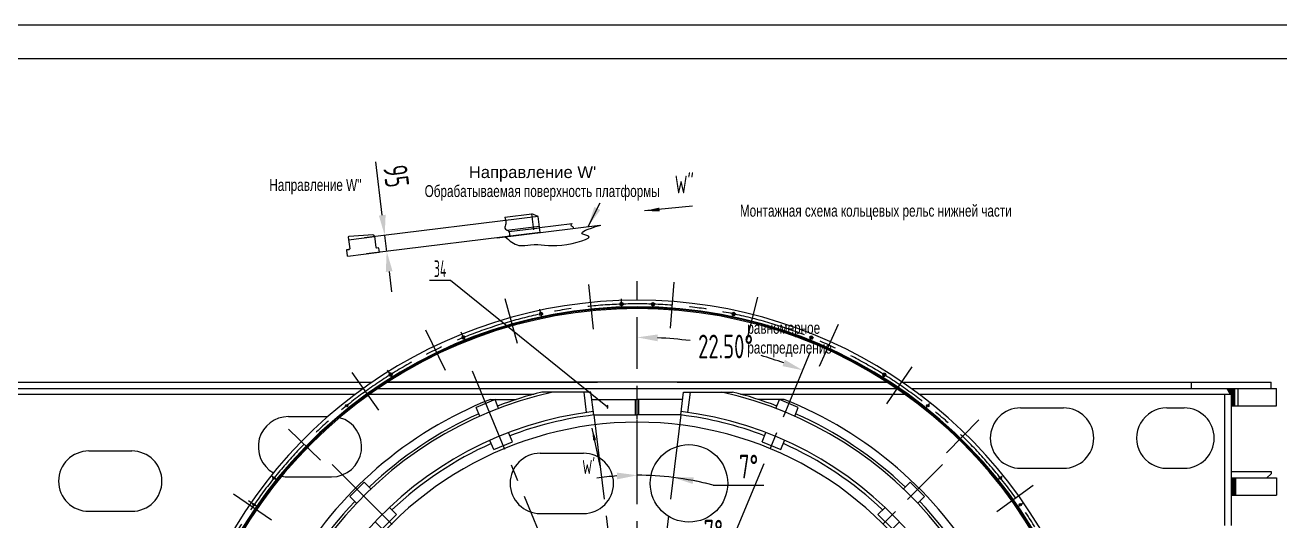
# Model space of a CAD drawing. Header units: millimetres. Extents: x 0 to 16800, y -457 to 11880.
# Drawn here: x 3777 to 11181, y 8954 to 11880 of the extents above; entities that cross this region are included whole.
import ezdxf
from ezdxf.enums import TextEntityAlignment as Align

# ---------------------------------------------------------------- set-up
doc = ezdxf.new("R2010")
doc.units = ezdxf.units.MM
doc.header["$LTSCALE"] = 400
doc.linetypes.add('F', pattern=[0.75, 0.5, -0.25])
doc.linetypes.add('G', pattern=[2, 1.25, -0.25, 0.25, -0.25])
for name, color, linetype in [('01', 7, 'Continuous'), ('02', 1, 'Continuous'), ('04', 2, 'F'), ('05', 142, 'G'), ('08', 1, 'Continuous'), ('11', 3, 'Continuous')]:
    doc.layers.add(name, color=color, linetype=linetype)
doc.styles.get("Standard").update_dxf_attribs({"font": 'isocp', "width": 0.707, "bigfont": 'intecad.shx'})
doc.dimstyles.new('INTE', dxfattribs={"dimscale": 40, "dimtxt": 3.5, "dimasz": 3, "dimexe": 3, "dimexo": 0, "dimgap": 1, "dimtad": 1, "dimdec": 1, "dimdsep": 46, "dimtxsty": 'Standard', "dimcen": 0, "dimclrd": 1, "dimclre": 1, "dimclrt": 3, "dimaunit": 1, "dimadec": 0, "dimazin": 0, "dimtfac": 1, "dimtmove": 0, "dimatfit": 0, "dimfxl": 1, "dimarcsym": 0})
doc.dimstyles.new('INTE$2', dxfattribs={"dimscale": 40, "dimtxt": 3.5, "dimasz": 3, "dimexe": 3, "dimexo": 0, "dimgap": 1, "dimtad": 1, "dimtih": 1, "dimtoh": 1, "dimdec": 1, "dimdsep": 46, "dimtxsty": 'Standard', "dimcen": 0, "dimclrd": 1, "dimclre": 1, "dimclrt": 3, "dimaunit": 1, "dimadec": 0, "dimazin": 0, "dimtfac": 1, "dimtmove": 0, "dimatfit": 0, "dimfxl": 1, "dimarcsym": 0})

# ---------------------------------------------------------------- blocks, each defined once
blk = doc.blocks.new('RET')
at = {"layer": '01', "color": 7, "linetype": 'Continuous'}
for p, q in [((11299, 6954.1), (11299, 6834.1)), ((11299, 6954.1), (11358.1, 6954.1)), ((11512.9, 6954.1), (11568.7, 6954.1)), ((11568.7, 6834.1), (11568.7, 6954.1)), ((11299, 6834.1), (11358.1, 6834.1)), ((11512.9, 6834.1), (11568.7, 6834.1))]:
    blk.add_line(p, q, dxfattribs=at)
blk = doc.blocks.new('*D72')
at = {"layer": '08', "color": 1, "lineweight": -2}
for p, q in [((7389.1, 9879.9), (7389.1, 10157.3)), ((8363.4, 9839.2), (8411, 9954))]:
    blk.add_line(p, q, dxfattribs=at)
for start, end in [(82.98655, 87.30384), (70.196, 73.35674)]:
    blk.add_arc((7389.1, 7487), 2550.3, start, end, dxfattribs=at)
at = {"layer": '08', "color": 1}
for points in [[(7508.6, 10014.5), (7509.5, 10054.5), (7389.1, 10037.3)], [(8260.4, 9905.1), (8246, 9867.8), (8365.1, 9843.2)]]:
    blk.add_solid(points, dxfattribs=at)
at = {"layer": 'Defpoints', "color": 0}
for p in [(7722, 10015.5), (7389.1, 9879.9), (8363.4, 9839.2), (7389.1, 7487), (7389.1, 5094.1)]:
    blk.add_point(p, dxfattribs=at)
at = {"layer": '08', "color": 3, "insert": (7910, 9983.5), "char_height": 140, "attachment_point": 5}
blk.add_mtext('22.50°', dxfattribs=at)
blk = doc.blocks.new('*U53')
at = {"layer": '01'}
for p, q in [((0, 10), (-9, 4.8)), ((-9, 4.8), (-9, 0)), ((-9, -4.8), (-9, 0)), ((9, 4.8), (0, 10)), ((9, 0), (9, 4.8)), ((0, -10), (-9, -4.8)), ((9, -4.8), (0, -10)), ((9, 0), (9, -4.8))]:
    blk.add_line(p, q, dxfattribs=at)
blk.add_circle((0, 0), 4.8, dxfattribs=at)
at = {"layer": '02'}
blk.add_arc((0, 0), 6, 266.55771, 182.61135, dxfattribs=at)
at = {"layer": '05'}
for p, q in [((9.6, 0), (-9.8, 0)), ((0, 10.6), (0, -10.5))]:
    blk.add_line(p, q, dxfattribs=at)
blk = doc.blocks.new('*D67')
at = {"layer": '08', "color": 1, "lineweight": -2}
for p, q in [((5884.6, 10758.3), (5846, 11073)), ((6804.6, 10750.4), (5780.1, 10624.6)), ((6816.2, 10656.1), (5791.7, 10530.3)), ((5910.8, 10544.9), (5899.2, 10639.2)), ((5925.4, 10425.8), (5940.1, 10306.7))]:
    blk.add_line(p, q, dxfattribs=at)
at = {"layer": '08', "color": 1}
for points in [[(5904.5, 10760.8), (5864.8, 10755.9), (5899.2, 10639.2)], [(5945.3, 10428.3), (5905.6, 10423.4), (5910.8, 10544.9)]]:
    blk.add_solid(points, dxfattribs=at)
at = {"layer": 'Defpoints', "color": 0}
for p in [(6804.6, 10750.4), (5899.2, 10639.2), (6816.2, 10656.1)]:
    blk.add_point(p, dxfattribs=at)
at = {"layer": '08', "color": 3, "insert": (5967.2, 10988.6), "char_height": 140, "attachment_point": 5, "rotation": 276.99984}
blk.add_mtext('95', dxfattribs=at)
blk = doc.blocks.new('*D68')
at = {"layer": '08', "color": 1, "lineweight": -2}
blk.add_line((7628.1, 8781), (7927.1, 8781), dxfattribs=at)
for start, end in [(102.22622, 107.45262), (89.99992, 96.99982), (79.53621, 89.99992), (79.54712, 84.77352)]:
    blk.add_arc((7389.1, 7486.9), 1316, start, end, dxfattribs=at)
at = {"layer": '08', "color": 1}
for points in [[(7508.1, 8777.5), (7509.9, 8817.4), (7389.1, 8802.9)], [(7107.1, 8792.8), (7113.8, 8753.4), (7228.7, 8793.1)]]:
    blk.add_solid(points, dxfattribs=at)
at = {"layer": 'Defpoints', "color": 0}
for p in [(7389.1, 10033), (7132.2, 9579.5), (7282, 8798.6), (7389.1, 7486.9), (7389.1, 5052.3)]:
    blk.add_point(p, dxfattribs=at)
at = {"layer": '08', "color": 3, "insert": (7837.6, 8891), "char_height": 140, "attachment_point": 5}
blk.add_mtext('7°', dxfattribs=at)
blk = doc.blocks.new('*D69')
at = {"layer": '08', "color": 1, "lineweight": -2}
blk.add_line((7836.4, 9165.1), (8135.4, 9165.1), dxfattribs=at)
for start, end in [(93.9595, 97.91908), (83.00002, 89.99992), (75.07612, 83.00002), (75.08086, 79.04044)]:
    blk.add_arc((7389.1, 7486.9), 1736.8, start, end, dxfattribs=at)
at = {"layer": '08', "color": 1}
for points in [[(7268.5, 9239.6), (7269.9, 9199.6), (7389.1, 9223.7)], [(7716.2, 9172.3), (7722.4, 9211.8), (7600.8, 9210.8)]]:
    blk.add_solid(points, dxfattribs=at)
at = {"layer": 'Defpoints', "color": 0}
for p in [(7389.1, 10033), (7646, 9579.5), (7459.8, 9222.3), (7389.1, 7486.9), (7389.1, 5052.3)]:
    blk.add_point(p, dxfattribs=at)
at = {"layer": '08', "color": 3, "insert": (8045.9, 9275.1), "char_height": 140, "attachment_point": 5}
blk.add_mtext('7°', dxfattribs=at)
blk = doc.blocks.new('*U94')
at = {"layer": '01'}
blk.add_lwpolyline([(415, 292), (25, 292)], dxfattribs=at)
at = {"layer": '02'}
blk.add_lwpolyline([(420, 297), (0, 297)], dxfattribs=at)

msp = doc.modelspace()

# ---------------------------------------------------------------- hatches: boundary and pattern name
at = {"layer": '02', "linetype": 'Continuous'}
h = msp.add_hatch(dxfattribs=at)
h.set_pattern_fill('_USER', color=1, scale=5, angle=45, style=0, double=1, pattern_type=0)
h.set_pattern_definition([(45, (127.9163, 509.316), (-3.5355339, 3.5355339), []), (135, (127.9163, 509.316), (-3.5355339, -3.5355339), [])])
h.paths.add_polyline_path([(10894.11, 9734.95), (10870.11, 9734.95), (10888.11, 9702.95), (10894.11, 9702.95)])
h = msp.add_hatch(dxfattribs=at)
h.set_pattern_fill('_USER', color=1, scale=5, angle=315, style=0, double=1, pattern_type=0)
h.set_pattern_definition([(45, (127.9163, 12126.444), (3.535534, -3.535534), []), (315, (127.9163, 12126.444), (-3.535534, -3.535534), [])])
h.paths.add_polyline_path([(10919.11, 9105.95), (10894.11, 9105.95), (10894.11, 9207.95), (10919.11, 9207.95)])
h.paths.add_polyline_path([(10894.11, 9702.95), (10894.11, 9734.95), (10913.11, 9734.95), (10913.11, 9632.95), (10894.11, 9632.95)])

# ---------------------------------------------------------------- linework, layer by layer
for p, q in [((7295.11, 10264.57), (7296.66, 10218.68)), ((6823.75, 10160.92), (6814.48, 10204.79)), ((6348.49, 10070.59), (6367.78, 10022.7)), ((8863.09, 9772.95), (5915.14, 9772.95)), ((5940.9, 9804.57), (5916.23, 9844.06))]:
    msp.add_line(p, q)
msp.add_circle((5932.89, 9817.39), 7)
at = {"layer": '01'}
for p, q in [((6607.37, 10746.31), (6767.78, 10766.01)), ((6804.6, 10750.38), (6767.78, 10766.01)), ((6562.42, 10624.93), (7168.82, 10699.39)), ((6620.44, 10670.34), (6811.55, 10693.81)), ((6812.52, 10685.87), (7005.83, 10709.6)), ((5686.09, 10613.05), (5839.69, 10631.91)), ((5828.87, 10642.55), (5688.92, 10633.37)), ((5688.12, 10555.87), (5673.14, 10554.03)), ((5676.16, 10554.4), (5673.55, 10551.06)), ((5673.55, 10551.06), (5677.45, 10519.3)), ((5683.21, 10555.27), (5676.16, 10554.4)), ((5680.79, 10516.68), (5677.45, 10519.3)), ((5680.79, 10516.68), (5866.15, 10539.44)), ((5863.1, 10564.26), (5859.76, 10566.87)), ((2322.11, 9772.95), (5824.79, 9772.95)), ((5915.14, 9772.95), (7154.48, 9772.95)), ((7623.74, 9772.95), (8863.09, 9772.95)), ((8953.43, 9772.95), (10659.11, 9772.95)), ((10659.11, 9772.95), (11129.11, 9772.95)), ((10659.11, 9734.95), (10659.11, 9772.95)), ((11129.11, 9734.95), (11129.11, 9772.95)), ((2258.11, 9734.95), (5770.66, 9734.95)), ((2258.11, 9702.95), (5727.11, 9702.95)), ((5811.86, 9702.95), (6780.68, 9702.95)), ((5857.81, 9734.95), (7389.12, 9734.95)), ((7389.12, 9734.95), (8920.42, 9734.95)), ((7997.54, 9702.95), (8966.37, 9702.95)), ((9007.57, 9734.95), (10888.11, 9734.95)), ((9051.11, 9702.95), (10894.11, 9702.95)), ((10132.11, 9734.95), (11161.11, 9734.95)), ((10856.11, 8927.95), (10856.11, 9702.95)), ((10894.11, 9702.95), (10894.11, 9734.95)), ((10894.11, 8927.95), (10894.11, 9702.95)), ((10913.11, 9734.95), (10913.11, 9632.95)), ((10932.11, 9734.95), (10932.11, 9632.95)), ((11161.11, 9632.95), (11161.11, 9734.95)), ((7379.11, 9580.96), (7379.11, 9670.96)), ((7389.11, 9556.96), (7389.11, 9670.96)), ((7389.11, 9556.96), (7389.11, 9670.96)), ((7399.11, 9580.96), (7399.11, 9670.96)), ((10894.11, 9632.95), (11161.11, 9632.95)), ((5331.11, 9569.9), (5563.13, 9569.9)), ((7132.01, 9580.96), (7389.11, 9580.96)), ((7646.22, 9580.96), (7389.11, 9580.96)), ((9650.11, 9620.95), (9904.11, 9620.95)), ((10513.1, 9620.95), (10615.1, 9620.95)), ((4153.11, 9366.95), (4407.11, 9366.95)), ((6817.11, 9353.95), (7071.11, 9353.95)), ((9650.11, 9264.95), (9904.11, 9264.95)), ((10513.1, 9264.95), (10615.1, 9264.95)), ((5331.11, 9213.9), (5585.11, 9213.9)), ((10894.11, 9245.95), (11129.11, 9245.95)), ((10919.11, 9207.95), (10919.11, 9105.95)), ((11104.11, 9207.95), (11129.11, 9232.95)), ((11129.11, 9245.95), (11129.11, 9232.95)), ((11161.11, 9207.95), (11161.11, 9105.95)), ((4153.11, 9010.95), (4407.11, 9010.95)), ((6817.11, 8997.95), (7071.11, 8997.95))]:
    msp.add_line(p, q, dxfattribs=at)
at = {"layer": '01', "color": 7, "linetype": 'Continuous'}
for p, q in [((6816.18, 10656.09), (6804.6, 10750.38)), ((5684.28, 10627.77), (5692.67, 10559.45)), ((5839.45, 10633.79), (5847.49, 10568.38)), ((5673.18, 10554.04), (5690.06, 10556.11)), ((5850.83, 10565.77), (5859.76, 10566.87)), ((5863.1, 10564.26), (5866.15, 10539.44)), ((7115.55, 9714.96), (6826.24, 9714.96)), ((7090.09, 9594.09), (7075.25, 9714.96)), ((7132.19, 9579.5), (7115.55, 9714.96)), ((7646.04, 9579.5), (7662.67, 9714.96)), ((7662.67, 9714.96), (7951.98, 9714.96)), ((7688.13, 9594.09), (7702.97, 9714.96)), ((10888.11, 9702.95), (10870.11, 9734.95)), ((6522.91, 9670.96), (6674.3, 9670.96)), ((7120.96, 9670.96), (7389.11, 9670.96)), ((7657.27, 9670.96), (7389.11, 9670.96)), ((8255.3, 9670.96), (8103.92, 9670.96)), ((10894.11, 9207.95), (11161.11, 9207.95)), ((10856.11, 8927.95), (10856.11, 9105.95)), ((10894.11, 9105.95), (11161.11, 9105.95))]:
    msp.add_line(p, q, dxfattribs=at)
at = {"layer": '01'}
for centre, radius in [((5674.86, 9634.7), 7), ((9103.37, 9634.7), 7), ((7694.11, 9175.95), 228.5), ((5246.9, 9208.12), 7), ((9531.33, 9208.12), 7), ((5128.55, 9049.43), 7), ((9649.68, 9049.43), 7)]:
    msp.add_circle(centre, radius, dxfattribs=at)
at = {"layer": '01', "color": 7, "linetype": 'Continuous'}
for centre, radius, start, end in [((5689.24, 10628.38), 5, 93.755049, 186.999841), ((5689.69, 10559.08), 3, 276.999841, 6.999841), ((5850.46, 10568.75), 3, 186.999841, 276.999841)]:
    msp.add_arc(centre, radius, start, end, dxfattribs=at)
at = {"layer": '01'}
for centre, radius, start, end in [((5829.53, 10632.57), 10, 6.999841, 93.755049), ((7389.11, 7486.95), 2731, 90, 171.63957), ((7389.11, 7486.95), 2770, 19.99973, 159.99973), ((7389.11, 7486.95), 2731, 8.36043, 90), ((7389.11, 7486.95), 2726, 8.360431, 171.639569), ((7389.11, 7486.95), 2720, 9.999861, 169.999861), ((7389.11, 7486.96), 2283, 102.602178, 257.40004), ((7389.11, 7486.96), 2298, 104.178271, 111.003624), ((7389.11, 7486.96), 2283, 282.59961, 77.397822), ((7389.11, 7486.96), 2298, 68.995911, 75.821729), ((7389.11, 7486.96), 2349.5, 111.63375, 150), ((7389.11, 7486.96), 2349.5, 30, 68.36625), ((5331.11, 9391.9), 178, 90.00037, 240.119198), ((7389.11, 7486.95), 2128.25, 96.999751, 262.999936), ((5585.11, 9391.9), 178, 270.00037, 74.612114), ((7389.11, 7486.96), 2298, 113.995911, 133.503624), ((7389.11, 7486.96), 2108.25, 96.999781, 110.86891), ((7389.11, 7486.96), 2108.25, 69.130583, 83.000032), ((7389.11, 7486.95), 2128.25, 276.999611, 83.000064), ((7389.11, 7486.96), 2298, 46.495911, 66.003624), ((9650.11, 9442.95), 178, 90, 270), ((9904.11, 9442.95), 178, 270, 90), ((10513.1, 9442.95), 178, 90.000271, 270.000271), ((10615.1, 9442.95), 178, 270.000271, 90.000271), ((7389.11, 7486.96), 2050, 90, 150), ((7389.11, 7486.96), 2050, 30, 90), ((7389.11, 7486.96), 2108.25, 114.130583, 133.36891), ((7389.11, 7486.96), 2108.25, 46.630583, 65.86891), ((4153.11, 9188.95), 178, 90.00037, 270.00037), ((4407.11, 9188.95), 178, 270.00037, 90.00037), ((6817.11, 9175.95), 178, 90, 270), ((7071.11, 9175.95), 178, 270, 90), ((5331.11, 9391.9), 178, 257.101572, 270.00037), ((7389.11, 7486.96), 2298, 136.495911, 156.003624), ((7389.11, 7486.96), 2298, 23.995911, 43.503624)]:
    msp.add_arc(centre, radius, start, end, dxfattribs=at)
at = {"layer": '02'}
for p, q in [((7714.91, 10811.52), (7431.32, 10783.19)), ((6288.12, 10372.98), (6164.12, 10372.98)), ((7213.56, 9624.91), (6288.12, 10372.98)), ((7170.95, 9279.31), (7122.18, 9502.03))]:
    msp.add_line(p, q, dxfattribs=at)
at = {"layer": '02', "color": 1, "linetype": 'Continuous'}
msp.add_line((6779.36, 10671.72), (6767.78, 10766.01), dxfattribs=at)
at = {"layer": '02'}
for points in [[(7520.88, 10792.13, 22.5, 0, 0), (7431.32, 10783.19, 0, 0, 0)], [(7137.58, 9431.7, 18, 0, 0), (7122.18, 9502.03, 0, 0, 0)]]:
    msp.add_lwpolyline(points, format="xyseb", dxfattribs=at)
for points in [[(6607.37, 10746.31), (6613.14, 10708.28), (6608.12, 10682.36), (6630.61, 10661.51), (6634.02, 10633.72)], [(7005.83, 10709.6), (6998.11, 10697.86), (7010.53, 10688.39), (7011.55, 10680.08)]]:
    msp.add_spline(points, degree=3, dxfattribs=at)
msp.add_open_spline([(6609.82, 10630.75), (6635.09, 10607.94), (6678.54, 10568.73), (6803.44, 10595.9), (6897.54, 10556.56), (7205.88, 10642.54), (6994.21, 10647.47), (7174.38, 10700.07)], degree=3, knots=[0, 0, 0, 0, 95.6605797, 164.4484043, 348.872583, 514.8844639, 631.5290395, 631.5290395, 631.5290395, 631.5290395], dxfattribs=at)
at = {"layer": '04', "color": 2, "linetype": 'F'}
msp.add_line((6630.61, 10661.51), (6812.77, 10683.88), dxfattribs=at)
at = {"layer": '05', "color": 4, "linetype": 'G'}
msp.add_line((7389.11, 10256.95), (7389.11, 10368.89), dxfattribs=at)
at = {"layer": '05'}
for p, q in [((7130.36, 10086.43), (7104.19, 10349.33)), ((7585.68, 10091.87), (7606.15, 10363.06)), ((6682.89, 10002), (6609.37, 10263.84)), ((8035.04, 10018.16), (8100.36, 10274.15)), ((6256.89, 9841.16), (6142.38, 10079.25)), ((8464.76, 9867.54), (8576.74, 10115.37)), ((7389.11, 5052.32), (7389.12, 10032.96)), ((8861.81, 9644.59), (9010.75, 9862.8)), ((5865.28, 9608.79), (5706.65, 9829.68)), ((6414.79, 5134.75), (8363.43, 9839.16)), ((6414.8, 9839.16), (8363.42, 5134.74)), ((9112.85, 9646.59), (9093.88, 9622.82)), ((7132.19, 9579.5), (7389.11, 7486.94)), ((7646.04, 9579.49), (7389.11, 7486.94)), ((9214.1, 9356.08), (9404.09, 9550.67)), ((5519.98, 9311.94), (5330.95, 9496.51)), ((5588.8, 5686.65), (9189.42, 9287.25)), ((5588.81, 9287.26), (9189.41, 5686.64)), ((5229.75, 9221.9), (5256.98, 9200.02)), ((9542.53, 9217.12), (9520.12, 9199.12)), ((5231.47, 8959.65), (5006.85, 9112.96)), ((9510.95, 9010.78), (9725.54, 9164.89)), ((5140.87, 9040.92), (5095.55, 9072.25)), ((9636.63, 9040.42), (9662.72, 9058.45))]:
    msp.add_line(p, q, dxfattribs=at)
msp.add_arc((7389.11, 7486.95), 2748, 18.930721, 160.464314, dxfattribs=at)

# ---------------------------------------------------------------- block references
for p, rotation in [((7296.17, 10233.38), 1.938287948813844), ((6820.67, 10175.51), 11.93828794861949), ((6362.44, 10035.96), 21.93828794889338), ((5932.89, 9817.39), 32.00000000012822)]:
    msp.add_blockref('*U53', p, dxfattribs=dict(rotation=rotation))
at = {"xscale": -1}
for p, rotation in [((7482.06, 10233.38), 358.0617120511861), ((7957.56, 10175.51), 348.0617120513805), ((8415.79, 10035.96), 338.0617120511067), ((8845.33, 9817.39), 327.9999999998718)]:
    msp.add_blockref('*U53', p, dxfattribs=dict(at, rotation=rotation))
at = {"layer": '01'}
for p, rotation in [((17290.86, 1597.13), 112.4999999999908), ((10225.96, -3679.37), 67.5000000000092), ((18791.07, 5834.7), 135.000000000009), ((5736.85, -3915), 44.99999999999102)]:
    msp.add_blockref('RET', p, dxfattribs=dict(at, rotation=rotation))
at = {"layer": '04', "xscale": 40, "yscale": 40, "zscale": 40}
msp.add_blockref('*U94', (0, 0), dxfattribs=at)

# ---------------------------------------------------------------- texts
at = {"layer": '02', "width": 0.605172}
msp.add_text('●', height=20, dxfattribs=at).set_placement((7207.56, 9614.91), (7219.56, 9614.91), align=Align.FIT)
at = {"layer": '04', "char_height": 70, "attachment_point": 1}
for s, insert in [("{\\fArial|b0|i0|c204|p34;\\W1;\\C3;Направление \\fArial|b0|i0|c0|p34;W'}", (6395.43, 11047.54)), ("{\\fArial|b0|i0|c204|p34;\\C3;Направление \\fArial|b0|i0|c0|p34;W''}", (5218.68, 10971.79)), ('{\\fArial|b0|i0|c204|p34;\\C3;Обрабатываемая поверхность платформы}', (6134.67, 10935.58)), ('{\\fArial|b0|i0|c204|p34;\\C3;Монтажная схема кольцевых рельс нижней части}', (7994.5, 10819.53))]:
    msp.add_mtext(s, dxfattribs=dict(at, insert=insert))
at = {"layer": '04', "insert": (8038.45, 10128.31), "char_height": 70, "width": 24.6915, "attachment_point": 1}
msp.add_mtext('{\\fArial|b0|i0|c204|p34;\\C3;равномерное распределение}', dxfattribs=at)
at = {"layer": '11', "width": 0.707}
for s, height, p in [('W"', 105, (7610.63, 10855.21)), ("W'", 84, (7064.52, 9205.25))]:
    msp.add_text(s, height=height, dxfattribs=at).set_placement(p, align=Align.BOTTOM_LEFT)
at = {"layer": '11', "width": 0.556706}
msp.add_text('34', height=98.995, dxfattribs=at).set_placement((6188.92, 10392.98), (6263.32, 10392.98), align=Align.FIT)

# ---------------------------------------------------------------- dimensions: what is measured, and where the dimension line sits
at = {"layer": '08'}
dim = msp.add_aligned_dim(p1=(6816.18, 10656.09), p2=(6804.6, 10750.38), distance=912.16, dimstyle='INTE', dxfattribs=at)
dim.commit()
dim.dimension.update_dxf_attribs({"geometry": '*D67', "text_midpoint": (5967.16, 10988.64)})
dim = msp.add_angular_dim_2l(base=(7722, 10015.47), line1=((7389.11, 7486.95), (8363.43, 9839.16)), line2=((7389.11, 5094.06), (7389.11, 9879.86)), dimstyle='INTE$2', override={"dimaunit": 0, "dimadec": 2}, dxfattribs=at)
dim.commit()
dim.dimension.update_dxf_attribs({"geometry": '*D72', "text_midpoint": (7910.03, 9983.53), "dimtype": 162})
for base, line1, line2, picture, middle in [((7282.05, 8798.57), ((7389.11, 5052.32), (7389.12, 10032.96)), ((7132.19, 9579.5), (7389.11, 7486.94)), '*D68', (7837.6, 8891.05)), ((7459.82, 9222.27), ((7646.04, 9579.49), (7389.11, 7486.94)), ((7389.11, 5052.32), (7389.12, 10032.96)), '*D69', (8045.88, 9275.12))]:
    dim = msp.add_angular_dim_2l(base=base, line1=line1, line2=line2, dimstyle='INTE$2', dxfattribs=at)
    dim.commit()
    dim.dimension.update_dxf_attribs({"geometry": picture, "text_midpoint": middle})

# ---------------------------------------------------------------- leaders
at = {"layer": '02'}
msp.add_leader([(7098.87, 10690.8), (7170.51, 10831.66)], dimstyle='INTE', dxfattribs=at)

doc.saveas('drawing.dxf')
